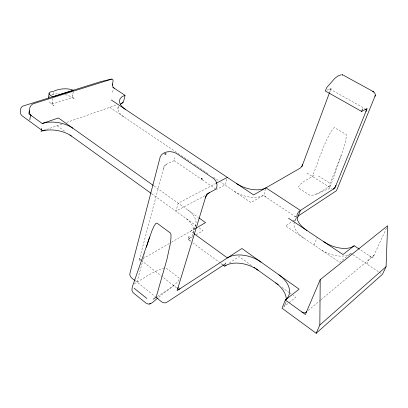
<?xml version="1.0" encoding="UTF-8"?>
<svg xmlns="http://www.w3.org/2000/svg" width="408" height="408" viewBox="0 0 408 408"><rect width="100%" height="100%" fill="white"/><g stroke="black" fill="none" stroke-linecap="round" stroke-linejoin="round"><path stroke-width="0.31" stroke-dasharray="2.04 1.53" d="M52.989 94.493L53.514 91.361M52.78 98.486L51.811 104.203L54.08 105.794A3.417 2.157 70.7 0 1 52.3 101.317M73.256 92.004L72.226 97.604L51.811 104.203A13.928 6.885 10.3 0 1 48.603 100.506M112.628 92.325L113.347 88.949M117.881 108.686L118.555 105.621M136.991 282.071L144.886 252.965M169.254 243.5L138.955 260.942L164.363 165.138L174.119 160.64L174.935 157.641M193.27 233.238L195.733 225.129M226.792 179.148L224.936 184.992L216.587 189.46M313.981 175.369C308.912 179.239 301.252 181.305 298.279 187.405L298.651 188.083L309.805 195.243C316.261 196.024 321.912 190.653 327.991 189.276L329.486 188.292L330.755 185.446L341.19 155.428L345.086 143.351L346.489 135.767L346.086 134.421L334.535 127.658L333.438 128.122C323.355 142.627 319.209 160.375 312.263 176.404M265.542 189.006L264.308 192.515A3.631 2.764 59.1 0 0 266.138 197.243L296.509 217.382M329.547 92.58L331.143 88.291L325.309 90.979M295.071 220.437L296.417 216.929M341.19 155.428L328.761 186.757M284.942 304.847L286.125 301.91M314.058 245.06L317.2 237.344M366.981 264.098L370.49 256.454L359.983 249.558M386.544 228.082L372.759 257.948L370.49 256.454M158.834 297.299C165.271 290.914 174.731 287.043 179.423 279.041L179.127 278.067L166.632 268.479L165.286 268.184M308.208 310.457L320.418 300.242M320.907 299.834L373.651 255.704M352.379 254.419L350.814 253.383L339.619 262.288L285.6 225.879L292.322 221.447M283.499 307.066L295.754 297.31L293.184 295.458M174.002 285.238L166.357 290.746L157.151 296.642M229.265 263.063L239.088 256.581L251.955 265.827M292.842 221.105L296.463 218.714M330.449 185.676L320.056 192.209L314.808 194.626M134.008 283.871C144.009 278.45 153.326 270.662 164.699 268.275M192.923 236.579L188.134 239.384A23.919 14.54 15.8 0 0 185.446 218.02M196.115 234.712L203.031 230.663L198.375 227.317M266.138 197.243L263.308 195.366L251.007 202.562L220.789 182.208M171.442 242.24L194.866 228.755M204.893 195.713L175.945 211.191L178.225 203.184L215.628 183.549M46.573 129.438L61.858 124.078M66.652 122.41L117.57 104.652M330.092 89.123L365.027 108.722M318.444 176.032L329.358 182.855M306.984 173.089L331.73 188.618M352.9 254.765L378.818 271.952M379.333 272.294L381.908 273.998M109.788 107.386L180.739 155.213M181.264 155.565L191.286 162.323M194.448 164.455L208.687 174.053M213.435 177.251L219.234 181.162M174.119 160.64L200.277 178.464M202.373 179.892L215.975 189.164M153.831 185.829L198.441 217.566M281.862 287.324L289.578 292.873M290.093 293.24L291.123 293.979M57.069 125.746L65.775 132.003M151.623 193.708L195.789 225.456M193.662 233.442L190.597 231.214A24.082 14.418 15.8 0 0 187.802 209.998M192.688 242.719L222.809 264.807M141.076 260.263L176.725 287.941M135.114 280.577L155.637 296.907M303.812 238.16L299.462 234.666L296.254 230.887A22.72 12.521 22.7 0 1 294.362 221.906M163.353 168.963A4.702 2.152 -55.3 0 1 167.428 163.725M294.561 221.396A22.72 12.521 22.7 0 1 296.121 219.142M296.167 216.668A3.723 2.861 56 0 1 294.54 216.077M374.116 255.015A4.009 3.131 47.9 0 1 369.475 255.791M286.151 301.339A25.847 16.463 22.8 0 1 284.034 306.214M263.308 195.366A21.374 11.516 18.7 0 1 234.085 191.158M350.814 253.383A23.083 12.745 23.7 0 1 320.499 249.405M140.541 259.656A4.427 1.846 -52.7 0 1 139.827 257.652M123.782 116.816A19.712 9.772 13.3 0 1 118.504 106.207M49.052 96.956A13.928 6.885 10.3 0 1 50.164 95.86M51.964 94.86A13.928 6.885 10.3 0 1 59.298 93.748M65.178 94.579A13.928 6.885 10.3 0 1 72.231 97.614L74.475 99.149A3.33 2.162 70.9 0 1 72.746 94.778M222.304 264.308A4.192 2.927 57.9 0 1 221.452 263.813M329.343 89.123A3.647 1.27 -59.7 0 1 329.99 91.392M189.067 236.293L188.134 239.384L191.143 241.592A4.08 2.81 60.4 0 1 189.067 236.293"/><path stroke-width="0.61" d="M316.185 333.285L319.841 325.023L320.209 279.638L387.6 225.792L386.075 266.684L382.423 274.339L316.185 333.285L282.025 308.234L285.345 299.987L299.095 289.175L241.908 248.492L177.097 290.624L206.509 194.213L215.975 189.164C218.372 185.12 216.454 180.096 212.588 177.832L177.378 154.071C172.411 150.435 163.389 150.69 160.313 156.544L130.111 272.554C128.576 276.104 132.065 278.542 134.645 280.204M48.44 98.063L49.103 93.361M29.794 119.942L30.554 115.051L28.856 113.812C29.453 110.441 29.248 105.488 33.028 103.831L112.016 79.03L112.843 79.616L113.093 81.003L112.302 85.083M112.771 87.287L125.011 95.329L124.007 99.843A3.244 1.448 -61.3 0 1 121.487 103.561M298.182 215.99L336.508 190.684L375.1 95.926M375.222 95.441L375.263 94.202L374.156 92.183M375.003 96.308L375.309 95.069M146.467 247.202L147.099 244.907M153.179 299.186L156.126 297.299L166.949 259.31L170.172 244.392L170.932 238.726L171.029 234.86L170.447 233.085L156.881 223.069L155.703 223.533L154.015 226.17L151.934 230.77L132.881 285.223C132.044 287.701 131.019 291.246 133.589 293.102L146.268 303.328C150.7 306.194 154.617 299.967 157.855 298.08M147.252 244.336L149.629 236.982M301.874 166.724L329.547 92.58M297.493 218.035L300.416 210.457L334.871 188.062L367.169 108.462L361.59 111.44L325.309 90.979L326.783 87.47L334.718 78.453L337.732 76.097L341.261 74.725M361.59 111.44L362.595 108.941M278.837 274.762A26.03 16.34 22.7 0 1 285.345 299.987L305.378 314.532L320.209 279.638M319.841 325.023L386.075 266.684M359.458 249.212L354.185 245.749L342.985 254.551L288.507 218.198M223.258 265.139L224.614 266.133L226.165 265.108M195.401 228.449L205.535 222.615L198.951 217.928M216.184 183.253L227.348 177.393M120.391 104.137L121.462 103.586M40.922 131.427L45.405 129.846M121.161 103.387L123.394 102.602M30.554 115.051L42.223 123.517L58.436 117.963L153.316 185.462M149.364 304.042L149.756 303.914M150.129 303.802L150.695 303.618M53.071 96.783L72.966 90.525M111.455 79.091L100.771 81.615L22.399 106.243C19.982 107.681 19.395 113.48 21.711 115.52L41.958 130.336A3.667 2.433 -45.5 0 0 43.967 130.693L45.645 130.29A22.17 11.924 9.5 0 1 71.405 136.053M343.454 75.276L373.402 91.642M111.364 100.006L253.628 194.927L299.88 168.31A3.422 1.142 -57.7 0 0 302.7 164.516M254.016 267.306L255.046 268.046M256.071 268.785L278.261 284.733M69.87 134.951L151.103 193.341M194.177 233.809L227.399 257.922A25.602 15.983 21.2 0 1 261.12 262.16M156.126 297.299C159.37 299.319 162.925 305.148 167.28 302.012L224.716 264.272A4.192 2.927 57.9 0 0 225.67 263.027M134.145 288.262L146.9 298.498M205.336 198.069A4.85 1.948 -55.6 0 1 209.483 192.627M306.729 311.36A4.549 3.254 51.4 0 1 301.818 311.947M224.614 266.133A25.424 16.106 21.4 0 1 258.131 270.264M275.686 282.882A25.847 16.463 22.8 0 1 286.288 299.61M236.574 183.549A21.502 11.399 18.7 0 0 265.95 187.838L300.416 210.457A22.863 12.403 22.6 0 0 306.872 230.454M354.185 245.749A23.23 12.628 23.5 0 1 323.702 241.679M179.959 288.762A4.559 1.663 -53.3 0 1 178.102 287.319M298.605 215.164A3.723 2.861 56 0 1 298.217 215.842M114.215 88.235A3.249 2.218 71.2 0 1 112.537 83.972M31.202 115.515A3.606 2.203 70.4 0 1 29.32 110.787M42.223 123.517A22.302 11.812 9.7 0 1 72.879 128.234M125.455 109.405A19.819 9.665 13.3 0 1 125.011 95.329M53.081 96.783A14.423 3.82 9.8 0 1 53.514 91.361M53.983 91.132A14.397 6.972 -5.6 0 1 73.562 90.336M41.963 130.336A3.606 2.392 -45.5 0 1 41.412 128.428M335.998 185.283A3.504 1.015 -57.6 0 1 333.147 189.179M365.446 109.38A3.738 1.132 -59.3 0 1 365.9 111.588M201.746 178.286L201.185 178.99A1.255 0.689 16.6 0 0 202.399 179.163L201.746 178.286M342.827 75.001L341.975 74.848A0.923 0.362 19.4 0 1 342.827 75.001M166.015 153.994L164.944 154.295A1.224 0.653 14.7 0 1 164.878 153.617L166.015 153.994M373.402 91.713L372.795 91.688L373.657 92.172A0.949 0.377 20.5 0 0 373.402 91.713"/></g></svg>
